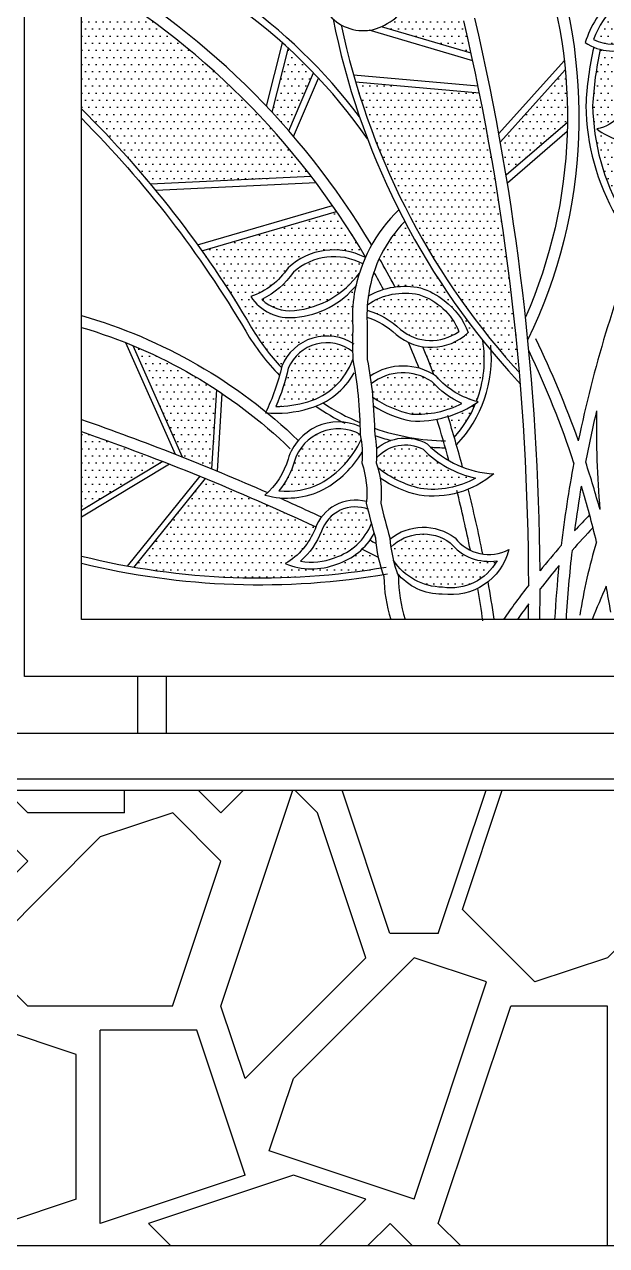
# Model space of a CAD drawing. Extents: x -51224 to -13975, y -20628 to 9094.
# Drawn here: x -36135 to -35624, y -18362 to -17289 of the extents above; entities that cross this region are included whole.
import ezdxf

# ---------------------------------------------------------------- set-up
doc = ezdxf.new("R2010")
doc.units = 0
doc.header["$LTSCALE"] = 5
doc.header["$MEASUREMENT"] = 0
for name, color, linetype in [('0-1', 1, 'CONTINUOUS'), ('0-3', 3, 'CONTINUOUS'), ('0-4', 4, 'CONTINUOUS'), ('0-BCA', 33, 'CONTINUOUS'), ('0-HATCH', 8, 'CONTINUOUS'), ('1', 8, 'CONTINUOUS'), ('MET', 2, 'CONTINUOUS')]:
    doc.layers.add(name, color=color, linetype=linetype)
pattern_1 = [(0, (-64228.711, -13824.664), (3.125, 6.25), [0, -6.25])]

msp = doc.modelspace()

# ---------------------------------------------------------------- hatches: boundary and pattern name
at = {"layer": '0-HATCH'}
h = msp.add_hatch(dxfattribs=at)
h.set_pattern_fill('GRAVEL', color=256, scale=600, angle=45, style=0)
h.set_pattern_definition([(45, (-66510.16, -13739.8), (6e-14, 848.528), [180, -420]), (45, (-66298, -13442.8), (6e-14, 848.528), [150, -450]), (45, (-66340.45, -13442.8), (6e-14, 848.528), [120, -480]), (45, (-66573.8, -13464.04), (6e-14, 848.528), [90, -90, 120, -300]), (45, (-66595, -13442.8), (6e-14, 848.528), [120, -30, 150, -300]), (45, (-66870.8, -13548.9), (6e-14, 848.528), [150, -450]), (45, (-66488.95, -13124.6), (6e-14, 848.528), [150, -450]), (135, (-66679.86, -13739.8), (-848.528, 1e-13), [90, -510]), (135, (-66934.4, -13358), (-848.528, 1e-13), [60, -540]), (135, (-66510.16, -13739.8), (-848.528, 1e-13), [90, -510]), (135, (-66849.57, -13315.55), (-848.528, 1e-13), [30, -570]), (135, (-66658.65, -13464.04), (-848.528, 1e-13), [90, -510]), (135, (-66467.73, -13570.1), (-848.528, 1e-13), [150, -450]), (135, (-66722.3, -13230.7), (-848.528, 1e-13), [90, -510]), (135, (-66510.16, -13358), (-848.528, 1e-13), [120, -480]), (135, (-66488.95, -13336.76), (-848.528, 1e-13), [120, -480]), (135, (-66255.6, -13485.25), (-848.528, 1e-13), [60, -540]), (135, (-66255.6, -13358), (-848.528, 1e-13), [150, -450]), (90, (-66595, -13739.8), (-424.264, 424.264), [254.558, -593.97]), (90, (-66573.8, -13676.17), (-424.264, 424.264), [127.279, -721.249]), (90, (-66616.22, -13251.9), (-424.264, 424.264), [169.706, -678.823]), (90, (-66637.44, -13230.7), (-424.264, 424.264), [127.279, -721.249]), (180, (-66743.5, -13421.6), (-424.264, -424.264), [42.427, -806.102]), (180, (-66595, -13739.8), (-424.264, -424.264), [84.853, -763.676]), (180, (-66595, -13485.25), (-424.264, -424.264), [84.853, -763.676]), (180, (-66595, -13273.1), (-424.264, -424.264), [84.853, -763.676]), (180, (-66552.6, -13061), (-424.264, -424.264), [127.279, -721.249]), (180, (-66531.37, -13082.2), (-424.264, -424.264), [84.853, -763.676]), (180, (-66595, -13061), (-424.264, -424.264), [84.853, -763.676]), (180, (-66340.45, -13570.1), (-424.264, -424.264), [127.279, -721.249]), (71.56505, (-66467.73, -13188.27), (424.264, 424.264), [67.08, -1274.561]), (71.56505, (-66467.73, -13400.4), (424.264, 424.264), [67.08, -1274.561]), (71.56505, (-66743.5, -13421.6), (424.264, 424.264), [134.16, -1207.481]), (71.56505, (-66828.36, -13294.33), (424.264, 424.264), [134.16, -1207.481]), (71.56505, (-66722.3, -13400.4), (424.264, 424.264), [134.16, -1207.481]), (71.56505, (-66552.58, -13061), (424.264, 424.264), [134.16, -1207.481]), (71.56505, (-66743.5, -13676.17), (424.264, 424.264), [201.246, -1140.395]), (71.56505, (-66764.72, -13654.96), (424.264, 424.264), [201.246, -1140.395]), (71.56505, (-66934.42, -13485.25), (424.264, 424.264), [201.246, -1140.395]), (108.43495, (-66701.08, -13294.33), (-424.264, 424.264), [67.08, -1274.561]), (108.43495, (-66488.95, -13124.63), (-424.264, 424.264), [67.08, -805.001, 134.16, -335.4]), (108.43495, (-66488.95, -13209.48), (-424.264, 424.264), [134.16, -1207.481]), (108.43495, (-66785.93, -13421.6), (-424.264, 424.264), [134.16, -1207.481]), (108.43495, (-66807.14, -13442.83), (-424.264, 424.264), [134.16, -1207.481]), (108.43495, (-66701.08, -13251.9), (-424.264, 424.264), [201.246, -1140.395]), (161.56505, (-66701.08, -13464.04), (-424.264, 424.264), [67.08, -1274.561]), (161.56505, (-66382.88, -13230.7), (-424.264, 424.264), [67.08, -1274.561]), (161.56505, (-66340.45, -13442.83), (-424.264, 424.264), [134.16, -1207.481]), (161.56505, (-66382.88, -13442.83), (-424.264, 424.264), [134.16, -1207.481]), (161.56505, (-66637.44, -13103.42), (-424.264, 424.264), [134.16, -1207.481]), (161.56505, (-66764.72, -13654.96), (-424.264, 424.264), [134.16, -1207.481]), (161.56505, (-66382.88, -13612.53), (-424.264, 424.264), [201.246, -1140.395]), (198.43495, (-66488.95, -13209.48), (-424.264, -424.264), [134.16, -1207.481]), (198.43495, (-66446.52, -13209.48), (-424.264, -424.264), [134.16, -1207.481]), (198.43495, (-66552.58, -13739.8), (-424.264, -424.264), [67.08, -1274.561]), (198.43495, (-66595, -13442.83), (-424.264, -424.264), [67.08, -1274.561]), (198.43495, (-66637.44, -13230.7), (-424.264, -424.264), [67.08, -1274.561])])
h.paths.add_polyline_path([(-38501.1, -17962.1), (-38501.1, -18362.1), (-35002.2, -18362.1), (-35002.2, -17962.1)])
at = {"layer": 'MET'}
h = msp.add_hatch(dxfattribs=at)
h.set_pattern_fill('DOTS', scale=100, style=0)
h.set_pattern_definition(pattern_1)
edge = h.paths.add_edge_path()
edge.add_arc((-35521.1, -17714.4), 24.5, 71.5768, 160.3033)
edge.add_arc((-35570.9, -17684.4), 34.4, 275.7529, 320.8708, ccw=False)
edge.add_arc((-35546.9, -17705.8), 24.2, 212.2523, 298.1657)
edge.add_arc((-35555.3, -17690.1), 41.9, 298.0731, 358.5435)
edge = h.paths.add_edge_path()
edge.add_arc((-35488.3, -17665.2), 19.8, 26.1456, 133.9812, ccw=False)
edge.add_arc((-35450.3, -17635.8), 29, 225.6729, 278.075)
edge.add_arc((-35469.7, -17654.9), 25.4, 261.6893, 337.9388, ccw=False)
edge.add_arc((-35469.9, -17648), 32.3, 185.3549, 263.8417, ccw=False)
edge = h.paths.add_edge_path()
edge.add_arc((-35492.3, -17589.7), 18.5, 34.7628, 132.7768, ccw=False)
edge.add_arc((-35454.4, -17561.2), 29, 218.2828, 292.3511)
edge.add_arc((-35466.1, -17586.3), 22.8, 245.8707, 355.6218, ccw=False)
edge.add_arc((-35466.8, -17569.5), 38.6, 189.9909, 257.211, ccw=False)
edge = h.paths.add_edge_path()
edge.add_arc((-35522.4, -17641.6), 23.6, 77.867, 156.4098)
edge.add_arc((-35578.9, -17622), 36.3, 289.1803, 343.7899, ccw=False)
edge.add_arc((-35549.1, -17644.1), 21.6, 214.3541, 330.787)
edge.add_arc((-35568.9, -17620.5), 51.5, 318.5729, 362.2749)
edge = h.paths.add_edge_path()
edge.add_arc((-35530.5, -17581.7), 36.5, 84.292, 151.3415)
edge.add_arc((-35618.5, -17542), 60.2, 302.3873, 338.3712, ccw=False)
edge.add_arc((-35568.5, -17579.7), 22.1, 216.6058, 298.1262)
edge.add_arc((-35572, -17555.1), 46.2, 287.5358, 372.1232)
edge = h.paths.add_edge_path()
edge.add_arc((-35495.3, -17513.4), 18.2, 31.6944, 158.7938, ccw=False)
edge.add_arc((-35449.5, -17486.3), 35.1, 209.9539, 288.287)
edge.add_arc((-35470.4, -17509.2), 33.6, 243.2441, 342.116, ccw=False)
edge.add_arc((-35472.4, -17501.1), 40.4, 188.1268, 250.9374, ccw=False)
edge = h.paths.add_edge_path()
edge.add_arc((-35539.3, -17496), 24.5, 80.198, 160.4093)
edge.add_arc((-35609.9, -17473.7), 49.6, 284.6699, 343.5005, ccw=False)
edge.add_arc((-35575.3, -17507.4), 26.3, 212.9125, 304.51)
edge.add_arc((-35578.3, -17486.9), 45.7, 292.9115, 379.2699)
edge = h.paths.add_edge_path()
edge.add_arc((-35502.9, -17440.3), 26.1, 50.9417, 146.4228, ccw=False)
edge.add_arc((-35454.9, -17362.3), 65.8, 241.3063, 276.7007)
edge.add_arc((-35487.4, -17412.9), 42.8, 254.3449, 339.8674, ccw=False)
edge.add_arc((-35490.3, -17420.4), 34.8, 189.0064, 255.7128, ccw=False)
edge = h.paths.add_edge_path()
edge.add_arc((-35551.9, -17425.8), 25.9, 81.1666, 174.8095)
edge.add_arc((-35639.6, -17405.2), 64.5, 302.039, 343.5829, ccw=False)
edge.add_arc((-35590, -17424.4), 38.7, 246.6656, 293.4272)
edge.add_arc((-35594.2, -17415.3), 48.7, 293.6978, 378.0338)
edge = h.paths.add_edge_path()
edge.add_arc((-35512.4, -17374.4), 25.2, 63.4248, 148.4833, ccw=False)
edge.add_arc((-35477.8, -17310.3), 47.6, 240.683, 296.8199)
edge.add_arc((-35500.6, -17340.6), 46, 262.8804, 344.6489, ccw=False)
edge.add_arc((-35507.9, -17360.2), 26, 182.014, 273.4981, ccw=False)
edge = h.paths.add_edge_path()
edge.add_arc((-35572.9, -17352.7), 26.3, 71.4014, 171.2686)
edge.add_arc((-35638.5, -17348.1), 39.6, 299.7351, 359.1111, ccw=False)
edge.add_arc((-35599.7, -17339.8), 46.8, 245.8155, 275.6657)
edge.add_arc((-35610.8, -17341), 48.1, 289.1317, 375.8481)
edge = h.paths.add_edge_path()
edge.add_arc((-35590.7, -17313.2), 48.3, 80.7215, 120.5242)
edge.add_arc((-35552.8, -17334.5), 88.6, 134.7962, 158.931)
edge.add_arc((-35618.3, -17269), 37.8, 242.9832, 296.3684)
edge.add_arc((-35612, -17274.3), 30.3, 290.0811, 376.8318)
edge = h.paths.add_edge_path()
edge.add_arc((-35527.4, -17294.4), 26.1, 43.1749, 157.2066, ccw=False)
edge.add_arc((-35472.2, -17205.3), 79.9, 243.0519, 273.8288)
edge.add_arc((-35515.8, -17262.3), 54, 261.6878, 335.0862, ccw=False)
edge.add_arc((-35514.6, -17279.7), 37.1, 187.1713, 256.0957, ccw=False)
edge = h.paths.add_edge_path()
edge.add_arc((-35547.5, -17219.6), 28.4, 53.8953, 190.5436, ccw=False)
edge.add_arc((-35481.1, -17118.5), 92.7, 237.5778, 260.5634)
edge.add_arc((-35563.1, -17138.9), 97.5, 276.0003, 313.2797, ccw=False)
edge.add_arc((-35551.3, -17204.4), 31.6, 220.3688, 267.0518, ccw=False)
h = msp.add_hatch(dxfattribs=at)
h.set_pattern_fill('DOTS', color=256, scale=100, style=0)
h.set_pattern_definition(pattern_1)
h.paths.add_polyline_path([(-35559, -17394.7, -0.001097), (-35556.9, -17390.4, -0.005939), (-35547.2, -17368.6, 0.044288), (-35554.5, -17353.3, -0.003625), (-35556.7, -17340.8, -0.324126), (-35593.8, -17392.3, -0.198244), (-35632.5, -17381.2, 0.361189), (-35604.9, -17348.3, -0.501947), (-35559.5, -17323.4, -0.000323), (-35559.7, -17322.3, 0.156949), (-35568, -17286.6, -0.101274), (-35577.9, -17258.6, -0.03088), (-35590.2, -17231.5, 0.039107), (-35596.3, -17225.5, 0.036089), (-35615.3, -17264.8, -0.176208), (-35578.4, -17260.3, -0.424854), (-35599.2, -17308.4, -0.17978), (-35629.5, -17311.3, 0.041284), (-35636.2, -17360.7, 0.127883), (-35609.9, -17455.7, 0.188197), (-35583.6, -17422.3, -0.318704)])
at = {"layer": 'MET', "linetype": 'CONTINUOUS'}
h = msp.add_hatch(dxfattribs=at)
h.set_pattern_fill('DOTS', color=256, scale=100, style=0)
h.set_pattern_definition(pattern_1)
h.paths.add_polyline_path([(-35883.4, -17422.9, 0.099038), (-36085.3, -17246), (-36085.3, -17363.5, -0.023587), (-36024.7, -17429.6)])
h.paths.add_polyline_path([(-35844.2, -17519, -0.201809), (-35897.6, -17546.8, -0.279095), (-35936.6, -17528.5, 0.164509), (-35903.7, -17503.2, -0.315427), (-35835.8, -17494.1, -0.00052), (-35835.7, -17493.9, 0.017344), (-35861.1, -17453.8), (-35979.6, -17488.2, -0.021153), (-35935.8, -17555.8, 0.054369), (-35909.6, -17590.9, 0.001844), (-35909.3, -17589.7, -0.461655), (-35847.1, -17569.4, -0.007468), (-35846.9, -17554.7, -0.058651), (-35845.6, -17525.8, -0.012704)])
at = {"layer": 'MET'}
h = msp.add_hatch(dxfattribs=at)
h.set_pattern_fill('DOTS', color=256, scale=100, style=0)
h.set_pattern_definition(pattern_1)
h.paths.add_polyline_path([(-35705.7, -17589.6), (-35700.5, -17595.2, 0.028069), (-35735.6, -17349.8), (-35844.4, -17340.1, 0.111187)])
h.paths.add_polyline_path([(-35780.3, -17274.2, -0.092086), (-35787.4, -17265.5), (-35798.7, -17261.8, -0.259894), (-35816.6, -17288.6, -0.038094), (-35821.8, -17291.5), (-35742.9, -17314.7, 0.003299), (-35749.3, -17286.2, -0.236624)])
h.paths.add_polyline_path([(-35838.5, -17255.7, -0.060634), (-35832.5, -17250.7), (-35865.5, -17239.8, 0.008253), (-35862.4, -17261, 0.187076)])
at = {"layer": 'MET', "linetype": 'CONTINUOUS'}
h = msp.add_hatch(dxfattribs=at)
h.set_pattern_fill('DOTS', color=256, scale=100, style=0)
h.set_pattern_definition(pattern_1)
h.paths.add_polyline_path([(-35881.4, -17331.9, 0.016289), (-35903.8, -17310), (-35918, -17366.4, -0.007974), (-35903.2, -17382.9)])
h.paths.add_polyline_path([(-35732.8, -17566.9, -0.047669), (-35801.2, -17462.5, 0.085747), (-35823.6, -17494.9, -0.010283), (-35809.9, -17520, -0.088971), (-35787.3, -17520.9, -0.090608), (-35766.6, -17531.9, -0.140702), (-35745.5, -17560, -0.233474), (-35785.4, -17572.5, -0.009509), (-35775.8, -17597.1, -0.012903), (-35773.5, -17598.6, 0.152599), (-35738.3, -17620.5, 0.136221)])
h.paths.add_polyline_path([(-35739, -17622.5, -0.071251), (-35763.3, -17633.8, -0.003893), (-35757.8, -17651.9, 0.087448)])
at = {"layer": 'MET'}
h = msp.add_hatch(dxfattribs=at)
h.set_pattern_fill('DOTS', color=256, scale=100, style=0)
h.set_pattern_definition(pattern_1)
h.paths.add_polyline_path([(-35658.3, -17375.2, 0.026131), (-35660.3, -17329.4), (-35717.3, -17392.6, -0.003305), (-35712.3, -17421.5)])
h = msp.add_hatch(dxfattribs=at)
h.set_pattern_fill('DOTS', scale=100, style=0)
h.set_pattern_definition(pattern_1)
h.paths.add_polyline_path([(-35841.1, -17507.8, -0.015951), (-35838.2, -17499.7, 0.314344), (-35899.1, -17507.1, -0.131146), (-35926.8, -17531, 0.223388), (-35898.2, -17540.8, 0.213147)])
h.paths.add_polyline_path([(-35804.9, -17557.3, 0.347577), (-35753.8, -17559.1, 0.222597), (-35788.8, -17526.7, 0.206856), (-35834.1, -17535.7, 0.009459), (-35834.4, -17540.3, -0.11711)])
h = msp.add_hatch(dxfattribs=at)
h.set_pattern_fill('DOTS', scale=100, style=0)
h.set_pattern_definition(pattern_1)
h.paths.add_polyline_path([(-35846.9, -17583.9, 0.000117), (-35846.9, -17583.7, -0.003517), (-35847.1, -17576.7, 0.489687), (-35903.6, -17591.5, -0.048306), (-35914.5, -17625, 0.074583), (-35886.5, -17620.9, 0.23813)])
h.paths.add_polyline_path([(-35830.8, -17605.1, -0.004907), (-35829.5, -17615.3, -0.000458), (-35829.3, -17616.8, 0.101386), (-35795.1, -17631.8, 0.129701), (-35751, -17622.4, -0.109915), (-35777.5, -17603.1, 0.323746)])
h.paths.add_polyline_path([(-35839.6, -17653.9, 0.01156), (-35840.3, -17650, 0.000146), (-35840.3, -17649.5, 0.472912), (-35898.1, -17673, -0.105823), (-35912, -17699.1, 0.145286), (-35875.1, -17692.5, 0.159444)])
h.paths.add_polyline_path([(-35787.5, -17697.1, 0.164545), (-35739, -17688, -0.142619), (-35785.2, -17662.6, 0.348834), (-35826, -17670.2, -0.012315), (-35826.3, -17674.5, -0.014463), (-35824.9, -17678.9, 0.111348)])
h.paths.add_polyline_path([(-35830.5, -17727.8, -0.00325), (-35833.8, -17715.2, 0.420078), (-35874.5, -17734.7, -0.122003), (-35892.8, -17760.8, 0.14191), (-35862.9, -17757.9, 0.223667)])
h.paths.add_polyline_path([(-35768, -17783.8, 0.31487), (-35720.1, -17760.5, -0.271394), (-35761.3, -17744.7, 0.367571), (-35813.5, -17748.7, 0.021902), (-35811.3, -17760, 0.248649)])
at = {"layer": 'MET', "linetype": 'CONTINUOUS'}
h = msp.add_hatch(dxfattribs=at)
h.set_pattern_fill('DOTS', color=256, scale=100, style=0)
h.set_pattern_definition(pattern_1)
h.paths.add_polyline_path([(-35966.4, -17610.5, 0.046925), (-36040, -17571.6), (-35996.8, -17669.3, -0.003181), (-35970.6, -17679.9)])
h.paths.add_polyline_path([(-36013.7, -17673.4, 0.00864), (-36085.3, -17647), (-36085.3, -17716.5)])
h.paths.add_polyline_path([(-35880.1, -17732.7, -0.013264), (-35879.4, -17730.8, 0.011996), (-35976.5, -17688.3), (-36039.2, -17766.1, 0.084112), (-35822.1, -17766.9, -0.018968), (-35824.6, -17757.3, 0.001777), (-35838.7, -17750.3, -0.11308), (-35860.9, -17763.5, -0.19603), (-35906.2, -17763, 0.170741)])

# ---------------------------------------------------------------- linework, layer by layer
at = {"layer": '0-1'}
for p, q in [((-35742.9, -17314.7, 0), (-35821.8, -17291.5, 0)), ((-35741.5, -17321.4, 0), (-35832.6, -17294.6, 0)), ((-35908.8, -17305.5, 0), (-35922.9, -17361.2, 0)), ((-35903.8, -17310, 0), (-35918, -17366.4, 0)), ((-35718.6, -17385.2, 0), (-35661.1, -17321.4, 0)), ((-35903.2, -17382.9, 0), (-35881.4, -17331.9, 0)), ((-35736.8, -17343.7, 0), (-35846.2, -17333.9, 0)), ((-35717.3, -17392.6, 0), (-35660.3, -17329.4, 0)), ((-35898.9, -17387.9, 0), (-35876.9, -17336.7, 0)), ((-35735.6, -17349.8, 0), (-35844.4, -17340.1, 0)), ((-35712.3, -17421.5, 0), (-35658.3, -17375.2, 0)), ((-35711.1, -17428.5, 0), (-35658.5, -17383.2, 0)), ((-35883.4, -17422.9, 0), (-36024.7, -17429.6, 0)), ((-35879, -17428.7, 0), (-36019.9, -17435.4, 0)), ((-35983.3, -17483, 0), (-35864.7, -17448.6, 0)), ((-35979.6, -17488.2, 0), (-35861.1, -17453.8, 0)), ((-36046.7, -17568.9, 0), (-36002.9, -17666.9, 0)), ((-36040, -17571.6, 0), (-35996.8, -17669.3, 0)), ((-35970.6, -17679.9, 0), (-35966.4, -17610.5, 0)), ((-35965.8, -17681.9, 0), (-35961.6, -17613.7, 0)), ((-36013.7, -17673.4, 0), (-36085.3, -17716.5, 0)), ((-36007.8, -17675.7, 0), (-36085.3, -17722.3, 0)), ((-35981.3, -17686.3, 0), (-36045, -17765.3, 0)), ((-35976.7, -17688.4, 0), (-36039.5, -17766.5, 0))]:
    msp.add_line(p, q, dxfattribs=at)
at = {"layer": '0-3', "color": 3, "elevation": 0}
msp.add_lwpolyline([(-36085.3, -16312.1), (-35052.2, -16312.1), (-35052.2, -17812.1), (-36085.3, -17812.1)], close=True, dxfattribs=at)
at = {"layer": '0-3', "linetype": 'CONTINUOUS', "elevation": 0}
for points in [[(-35686.8, -17181.6, -0.009761), (-35678.7, -17208.5, -0.208179), (-35693.1, -17566.2)], [(-35683.6, -17224.1, -0.190731), (-35695.2, -17546.7)], [(-35835.7, -17493.9, 0.130713), (-36085.3, -17246)], [(-35800.2, -17248.7, 0.332028), (-35838.5, -17255.7, -0.311183), (-35876.9, -17255.1, 0.601436), (-35816.6, -17288.6, 0.370087), (-35800.2, -17248.7, 1.078008)], [(-35864.2, -17284.7, 0.133926), (-35710.2, -17593.6)], [(-35857, -17289.9, 0.131383), (-35705.7, -17589.6)], [(-35635.3, -17309.4, 0.04199), (-35642.2, -17360.6, 0.127799), (-35615.3, -17458.4)], [(-35629.5, -17311.3, 0.041284), (-35636.2, -17360.7, 0.127883), (-35609.9, -17455.7)], [(-36085.3, -17363.5, -0.064232), (-35935.8, -17555.8, 0.054369), (-35909.6, -17590.9, 0.054369)], [(-36085.3, -17371.9, -0.062647), (-35941, -17558.8, 0.059051), (-35911.3, -17597.8, 0.059051)], [(-35806.5, -17452.3, 0.157299), (-35845.6, -17525.8, 0.058651), (-35846.9, -17554.7, 0.014697), (-35846.9, -17583.7, -0.015354), (-35842.2, -17615.3, -0.010415), (-35840.3, -17650, -0.071318), (-35839, -17674.5, -0.112487), (-35835.1, -17710, 0.007782), (-35827.1, -17740.3, 0.067424), (-35819.6, -17774.5, 0.073523), (-35813.6, -17812.1)], [(-35801.2, -17462.5, 0.156748), (-35832.9, -17525.8, 0.058651), (-35834.2, -17554.7, 0.014697), (-35834.2, -17583.7, -0.015354), (-35829.5, -17615.3, -0.010415), (-35827.6, -17650, -0.071318), (-35826.3, -17674.5, -0.112487), (-35822.4, -17710, 0.007782), (-35814.4, -17740.3, 0.067424), (-35806.9, -17774.5, 0.073523), (-35800.9, -17812.1)], [(-35836.4, -17493.9, 0.312643), (-35903.7, -17503.2, -0.164509), (-35936.6, -17528.5, 0.279095), (-35897.6, -17546.8, 0.205451), (-35843.5, -17518.2, 2.951473)], [(-35838.2, -17499.7, 0.314344), (-35899.1, -17507.1, -0.131146), (-35926.8, -17531, 0.223388), (-35898.2, -17540.8, 0.213147), (-35841.1, -17507.8, 0.20574)], [(-35809.9, -17520, 0.010283), (-35823.6, -17494.9, 0.010283)], [(-35820, -17522.2, 0.006383), (-35828.3, -17506.9, 0.006383)], [(-35834, -17535.6, -0.206182), (-35788.8, -17526.7, -0.222597), (-35753.8, -17559.1, -0.089432)], [(-35833.3, -17528, -0.187596), (-35787.3, -17520.9, -0.090608), (-35766.6, -17531.9, 2.189733)], [(-35766.6, -17531.9, -0.140702), (-35745.5, -17560, -0.140702)], [(-36085.3, -17545.2, -0.122754), (-35894.8, -17654.9)], [(-35834.5, -17546.6, -0.111431), (-35808.9, -17561.7, 0.385382), (-35745.5, -17560, 0.385382)], [(-35834.2, -17540.4, -0.116422), (-35804.9, -17557.3, 0.347577), (-35753.8, -17559.1, 0.347577)], [(-36085.3, -17555.6, -0.121121), (-35901.8, -17662.1)], [(-35845.6, -17570.4, 0.474677), (-35909.3, -17589.7, -0.061522), (-35923.7, -17630.6, 0.097386), (-35884.8, -17626.6, 0.196314), (-35845.7, -17595.5, 2.951473)], [(-35847.1, -17576.7, 0.489687), (-35903.6, -17591.5, -0.048306), (-35914.5, -17625, 0.074583), (-35886.5, -17620.9, 0.23813), (-35846.9, -17583.9, 0.196463)], [(-35788.6, -17591.4, 0.00894), (-35797.9, -17568.8, 0.00894)], [(-35738.3, -17620.5, 0.136221), (-35732.8, -17566.9)], [(-35775.8, -17597.1, 0.009509), (-35785.4, -17572.5, 0.009509)], [(-35755.9, -17658.6, 0.222034), (-35725.7, -17571.3, 1.559764)], [(-35828.8, -17624.4, 0.090465), (-35795.9, -17637.7, 0.167574), (-35736.7, -17620.9, -0.158491), (-35773.5, -17598.6, 0.31014), (-35831.7, -17598.4, 0.321507)], [(-35829.3, -17616.8, 0.101386), (-35795.1, -17631.8, 0.129701), (-35751, -17622.4, -0.109915), (-35777.5, -17603.1, 0.323746), (-35830.8, -17605.1, 0.305746)], [(-35873, -17621.9, 0.045318), (-35840.7, -17639.2, 0.045318)], [(-35758, -17652.2, 0.088172), (-35739, -17622.5)], [(-35879.4, -17624.8, 0.035559), (-35853.9, -17639.8, 0.035559)], [(-35750.5, -17678.2, 0.009672), (-35763.5, -17633, 0.009672)], [(-36085.3, -17636.4, -0.019811), (-35921.7, -17700.7)], [(-35840.6, -17642.7, 0.450681), (-35903.8, -17671.3, -0.148254), (-35924.1, -17702.8, 0.187658), (-35872.3, -17697.8, 0.132224), (-35838.7, -17665, 0.497796)], [(-35840.3, -17649.5, 0.472912), (-35898.1, -17673, -0.105823), (-35912, -17699.1, 0.145286), (-35875.1, -17692.5, 0.159444), (-35839.6, -17653.9, 0.12411)], [(-35827.8, -17644.2, 0.078817), (-35765.4, -17655.3)], [(-35762.4, -17672.6, 0.007854), (-35773, -17636.2, 0.007854)], [(-36085.3, -17647, -0.025172), (-35879.4, -17730.8)], [(-35827.5, -17650.6, 0.017636), (-35813.4, -17654.8, 0.017636)], [(-35826.1, -17661.9, -0.311484), (-35781.6, -17657.8, 0.188383), (-35723, -17684.1, -0.215235), (-35788.6, -17703, -0.094051), (-35822.9, -17687.9)], [(-35826, -17670.2, -0.348834), (-35785.2, -17662.6, 0.142619), (-35739, -17688, -0.164545), (-35787.5, -17697.1, -0.111348), (-35824.9, -17678.9, -0.105573)], [(-35778.6, -17660.7, 0.015696), (-35765.5, -17661.3)], [(-35743.6, -17751.3, 0.011142), (-35755.5, -17698.9, 0.011142)], [(-35732.7, -17754.7, 0.012097), (-35745.6, -17697.3, 0.012097)], [(-35911.4, -17705.2, -0.004578), (-35874.5, -17722.1)], [(-35834.9, -17708.6, 0.393332), (-35880.1, -17732.7, -0.170741), (-35906.2, -17763, 0.19603), (-35860.9, -17763.5, 0.189489), (-35828.1, -17736.7, 0.189489)], [(-35833.1, -17715.4, 0.426444), (-35874.5, -17734.7, -0.122003), (-35892.8, -17760.8, 0.14191), (-35862.9, -17757.9, 0.223667), (-35830.5, -17727.8, 0.195523)], [(-35814.3, -17741.5, -0.345455), (-35757.1, -17740.4, 0.363771), (-35709.8, -17750.8, -0.384388), (-35768.3, -17789.8, -0.235997), (-35808.1, -17771.1)], [(-35831.5, -17742, -0.000692), (-35830.8, -17743.1)], [(-35813.5, -17748.7, -0.367571), (-35761.3, -17744.7, 0.271394), (-35720.1, -17760.5, -0.31487), (-35768, -17783.8, -0.248649), (-35811.3, -17760, -0.283444)], [(-35838.7, -17750.3, -0.001777), (-35824.6, -17757.3)], [(-35831.9, -17742.5, -0.000653), (-35826.7, -17745.1)], [(-36085.3, -17756.4, 0.104198), (-35817.6, -17766.1)], [(-36085.3, -17762.6, 0.103623), (-35816.5, -17772)], [(-35732.6, -17813.3, 0.005971), (-35737.2, -17784.8, 0.005971)], [(-35722.7, -17811.8, 0.006823), (-35728.1, -17779, 0.006823)]]:
    msp.add_lwpolyline(points, format="xyb", dxfattribs=at)
for points in [[(-35578.4, -17260.3, 0.196169), (-35619, -17266.8, 0.121333), (-35642.8, -17305.3, 0.267544), (-35599.2, -17308.4, 0.424854)], [(-35582.9, -17265.6, 0.175439), (-35615.3, -17271.6, 0.105699), (-35635.5, -17302.6, 0.237244), (-35601.6, -17302.8, 0.397699)], [(-35559.7, -17323.3, 0.500179), (-35604.9, -17348.3, -0.361189), (-35632.5, -17381.2, 0.198244), (-35593.8, -17392.3, 0.417673)]]:
    msp.add_lwpolyline(points, format="xyb", close=True, dxfattribs=at)
for points in [[(-35705.7, -17589.6), (-35700.5, -17595.2)], [(-35710.2, -17593.6), (-35699.6, -17605.5)]]:
    msp.add_lwpolyline(points, dxfattribs=at)
at = {"layer": '0-3', "linetype": 'CONTINUOUS'}
for centre, radius, start, end in [((-36224.2, -17658.2, 0), 479.1, 36.8858, 73.1536), ((-36228.5, -17664.4, 0), 480.6, 34.8349, 72.6703), ((-36426.4, -17839.2, 0), 694.3, 30.8447, 60.5747), ((-37901.8, -17784.6, 0), 2209.4, 0.0693, 13.0348), ((-37901.8, -17784.6, 0), 2219.4, 0.3938, 13.0354), ((-34585.9, -17875.7, 0), 1085.6, 157.9954, 168.2736), ((-36468.5, -17945.6, 0), 869.7, 19.5101, 25.9043), ((-36468.5, -17945.6, 0), 859.7, 18.3689, 25.4334), ((-34585.9, -17875.7, 0), 1075.6, 166.7321, 169.1875), ((-34771.1, -17643.2, 0), 861.8, 179.0493, 184.8202), ((-34585.9, -17875.7, 0), 1085.6, 169.3247, 173.1983), ((-36468.5, -17945.6, 0), 869.7, 15.3322, 18.1974), ((-34585.9, -17875.7, 0), 1075.6, 170.3292, 172.4327), ((-36468.5, -17945.6, 0), 859.7, 13.5545, 16.9413), ((-35108.4, -18233.5, 0), 738.2, 135.9436, 137.4311), ((-35108.4, -18233.5, 0), 728.2, 136.4201, 138.5509), ((-35108.4, -18233.5, 0), 738.2, 138.7944, 141.0402), ((-34585.9, -17875.7, 0), 1075.6, 173.3635, 176.6088), ((-35175.4, -17882, 0), 477.8, 163.2146, 171.1366), ((-35108.4, -18233.5, 0), 728.2, 139.9399, 142.017), ((-34585.9, -17875.7, 0), 1085.6, 174.1349, 176.6401), ((-35108.4, -18233.5, 0), 738.2, 142.2851, 145.1949), ((-34081.1, -18448.4, 0), 1680.7, 156.6685, 157.7533), ((-36468.5, -17945.6, 0), 859.7, 9.3623, 10.915), ((-37901.8, -17784.6, 0), 2219.4, 359.2855, 359.9806), ((-35108.4, -18233.5, 0), 728.2, 143.3201, 144.6461), ((-37901.8, -17784.6, 0), 2209.4, 359.2855, 359.639)]:
    msp.add_arc(centre, radius, start, end, dxfattribs=at)
at = {"layer": '0-4', "color": 4}
for p, q in [((-36135.3, -17862.1), (-36135.3, -16262.1)), ((-35002.2, -17862.1), (-36135.3, -17862.1))]:
    msp.add_line(p, q, dxfattribs=at)
at = {"layer": '0-BCA', "color": 3}
for p, q in [((-36035.9, -17862.1), (-36035.9, -17912.1)), ((-36010.9, -17862.1), (-36010.9, -17912.1)), ((-38601.6, -17962.1), (-34901.6, -17962.1))]:
    msp.add_line(p, q, dxfattribs=at)
at = {"layer": '0-BCA', "color": 5}
for p, q in [((-38601.6, -17912.1), (-34901.6, -17912.1)), ((-40541.1, -18362.1), (-33368.5, -18362.1))]:
    msp.add_line(p, q, dxfattribs=at)
at = {"layer": '1'}
msp.add_line((-38601.6, -17952.1), (-34901.6, -17952.1), dxfattribs=at)

doc.saveas('drawing.dxf')
